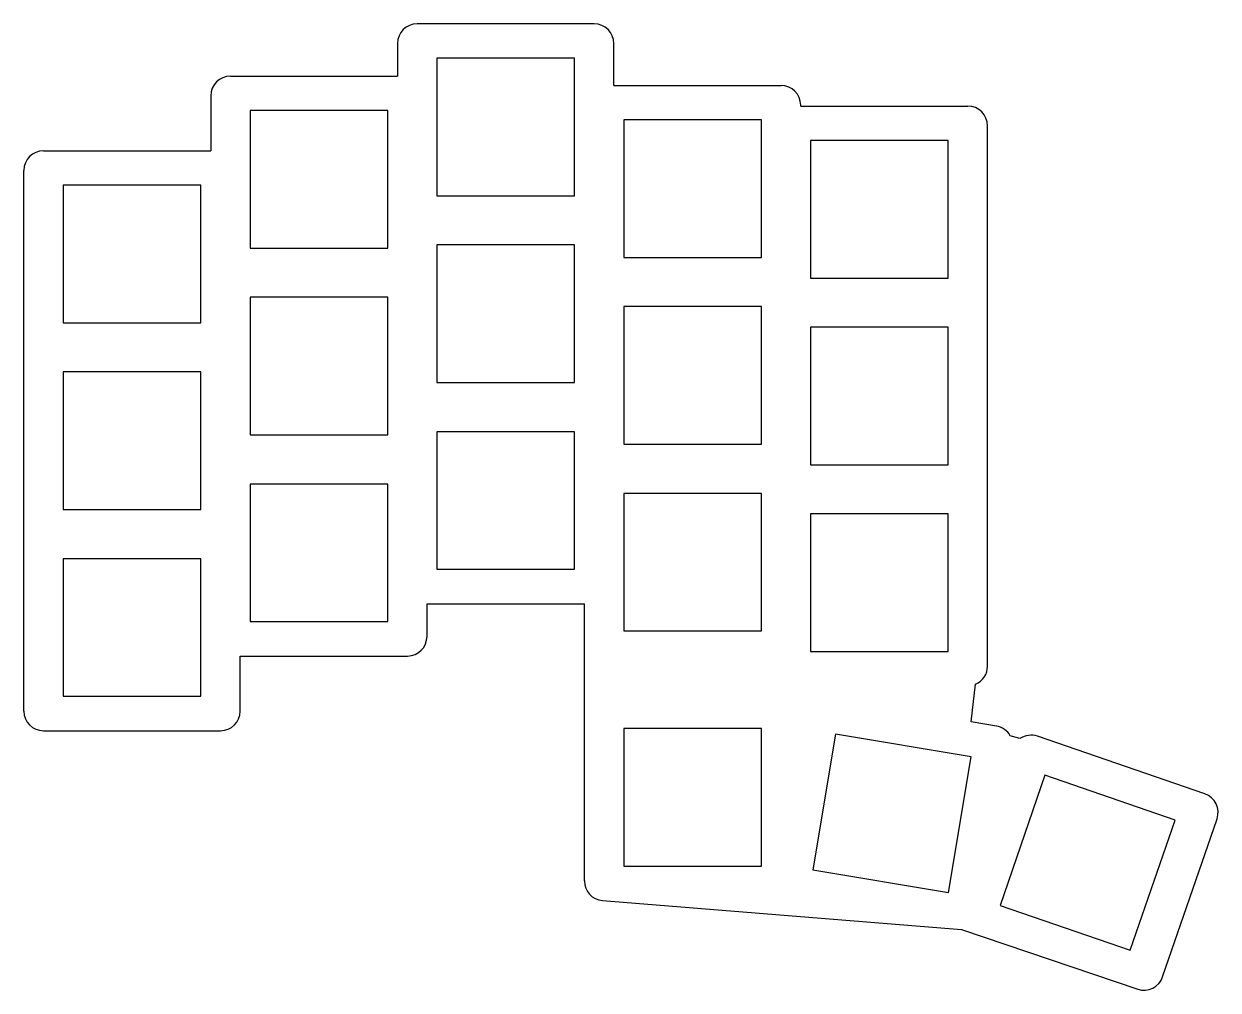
# Model space of a CAD drawing. Header units: millimetres. Extents: x -11 to 110, y -37 to 61.
import ezdxf

# ---------------------------------------------------------------- set-up
doc = ezdxf.new("R2010")
doc.units = ezdxf.units.MM

msp = doc.modelspace()

# ---------------------------------------------------------------- linework, layer by layer
for p, q in [((47, 61.42), (29, 61.42)), ((27, 59.42), (27, 56.1)), ((49, 55.15), (49, 59.42)), ((45, 57.92), (31, 57.92)), ((31, 57.92), (31, 43.92)), ((45, 43.92), (45, 57.92)), ((10, 56.1), (27, 56.1)), ((49, 55.15), (66, 55.15)), ((8, 54.1), (8, 48.5)), ((26, 52.6), (12, 52.6)), ((12, 52.6), (12, 38.6)), ((26, 38.6), (26, 52.6)), ((68, 53.06), (68, 53.15)), ((68, 53.06), (85, 53.06)), ((64, 51.65), (50, 51.65)), ((50, 51.65), (50, 37.65)), ((64, 37.65), (64, 51.65)), ((87, -3.94), (87, 51.06)), ((83, 49.56), (69, 49.56)), ((69, 49.56), (69, 35.56)), ((83, 35.56), (83, 49.56)), ((-9, 48.5), (8, 48.5)), ((-11, -8.5), (-11, 46.5)), ((7, 45), (-7, 45)), ((-7, 45), (-7, 31)), ((7, 31), (7, 45)), ((31, 43.92), (45, 43.92)), ((45, 38.92), (31, 38.92)), ((31, 38.92), (31, 24.92)), ((45, 24.92), (45, 38.92)), ((12, 38.6), (26, 38.6)), ((50, 37.65), (64, 37.65)), ((69, 35.56), (83, 35.56)), ((26, 33.6), (12, 33.6)), ((12, 33.6), (12, 19.6)), ((26, 19.6), (26, 33.6)), ((64, 32.65), (50, 32.65)), ((50, 32.65), (50, 18.65)), ((64, 18.65), (64, 32.65)), ((-7, 31), (7, 31)), ((83, 30.56), (69, 30.56)), ((69, 30.56), (69, 16.56)), ((83, 16.56), (83, 30.56)), ((7, 26), (-7, 26)), ((-7, 26), (-7, 12)), ((7, 12), (7, 26)), ((31, 24.92), (45, 24.92)), ((12, 19.6), (26, 19.6)), ((45, 19.92), (31, 19.92)), ((31, 19.92), (31, 5.92)), ((45, 5.92), (45, 19.92)), ((50, 18.65), (64, 18.65)), ((69, 16.56), (83, 16.56)), ((26, 14.6), (12, 14.6)), ((12, 14.6), (12, 0.6)), ((26, 0.6), (26, 14.6)), ((64, 13.65), (50, 13.65)), ((50, 13.65), (50, -0.35)), ((64, -0.35), (64, 13.65)), ((-7, 12), (7, 12)), ((83, 11.56), (69, 11.56)), ((69, 11.56), (69, -2.44)), ((83, -2.44), (83, 11.56)), ((7, 7), (-7, 7)), ((-7, 7), (-7, -7)), ((7, -7), (7, 7)), ((31, 5.92), (45, 5.92)), ((30, -0.9), (30, 2.42)), ((30, 2.42), (46, 2.42)), ((46, -25.79), (46, 2.42)), ((12, 0.6), (26, 0.6)), ((50, -0.35), (64, -0.35)), ((11, -8.5), (11, -2.9)), ((11, -2.9), (28, -2.9)), ((69, -2.44), (83, -2.44)), ((85.34, -9.6), (85.79, -5.78)), ((-7, -7), (7, -7)), ((87.9, -10.03), (85.34, -9.6)), ((-9, -10.5), (9, -10.5)), ((64, -10.29), (50, -10.29)), ((50, -10.29), (50, -24.29)), ((64, -24.29), (64, -10.29)), ((71.54, -10.84), (69.23, -24.65)), ((85.35, -13.15), (71.54, -10.84)), ((90.3, -11.31), (89.31, -11.02)), ((109.1, -16.93), (92.08, -11.07)), ((83.04, -26.96), (85.35, -13.15)), ((92.83, -15.03), (88.28, -28.27)), ((106.07, -19.59), (92.83, -15.03)), ((101.51, -32.83), (106.07, -19.59)), ((104.81, -35.55), (110.34, -19.47)), ((50, -24.29), (64, -24.29)), ((69.23, -24.65), (83.04, -26.96)), ((47.84, -27.78), (84.36, -30.74)), ((88.28, -28.27), (101.51, -32.83)), ((84.36, -30.74), (102.28, -36.79))]:
    msp.add_line(p, q)
for centre, start, end in [((29, 59.42), 90, 180), ((47, 59.42), 0, 90), ((10, 54.1), 90, 180), ((66, 53.15), 0, 90), ((85, 51.06), 0, 90), ((-9, 46.5), 90, 180), ((28, -0.9), 270, 360), ((85, -3.94), 293.3496, 360), ((-9, -8.5), 180, 270), ((9, -8.5), 270, 360), ((87.57, -12), 389.4408, 440.5), ((91.43, -12.96), 71, 124.3496), ((108.45, -18.82), 341, 431), ((48, -25.79), 180, 265.3722), ((102.92, -34.9), 251.3354, 341)]:
    msp.add_arc(centre, 2, start, end)

doc.saveas('drawing.dxf')
